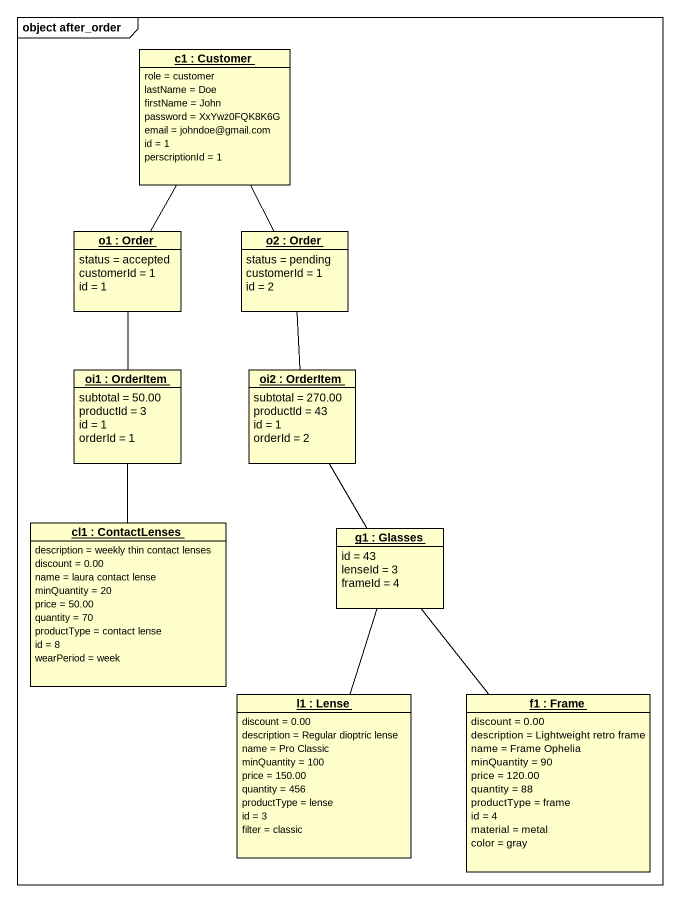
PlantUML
@startuml
mainframe object after_order
hide circle
hide empty members
object "c1 : Customer" as c1 {
  role = customer
  lastName = Doe
  firstName = John
  password = XxYwz0FQK8K6G
  email = johndoe@gmail.com
  id = 1
  perscriptionId = 1
}
object "o1 : Order" as o1 {
  status = accepted
  customerId = 1
  id = 1
}
object "o2 : Order" as o2 {
  status = pending
  customerId = 1
  id = 2
}
object "oi1 : OrderItem" as oi1 {
  subtotal = 50.00
  productId = 3
  id = 1
  orderId = 1
}
object "oi2 : OrderItem" as oi2 {
  subtotal = 270.00
  productId = 43
  id = 1
  orderId = 2
}
object "cl1 : ContactLenses" as cl1 {
  description = weekly thin contact lenses
  discount = 0.00
  name = laura contact lense
  minQuantity = 20
  price = 50.00
  quantity = 70
  productType = contact lense
  id = 8
  wearPeriod = week
}
object "g1 : Glasses" as g1 {
  id = 43
  lenseId = 3
  frameId = 4
}
object "l1 : Lense" as l1 {
  discount = 0.00
  description = Regular dioptric lense
  name = Pro Classic
  minQuantity = 100
  price = 150.00
  quantity = 456
  productType = lense
  id = 3
  filter = classic
}
object "f1 : Frame" as f1 {
  discount = 0.00
  description = Lightweight retro frame
  name = Frame Ophelia
  minQuantity = 90
  price = 120.00
  quantity = 88
  productType = frame
  id = 4
  material = metal
  color = gray
}
c1 -- o1
c1 -- o2
o1 -- oi1
o2 -- oi2
oi2 -- g1
cl1 -up- oi1
l1 -up- g1
f1 -up- g1
@enduml
